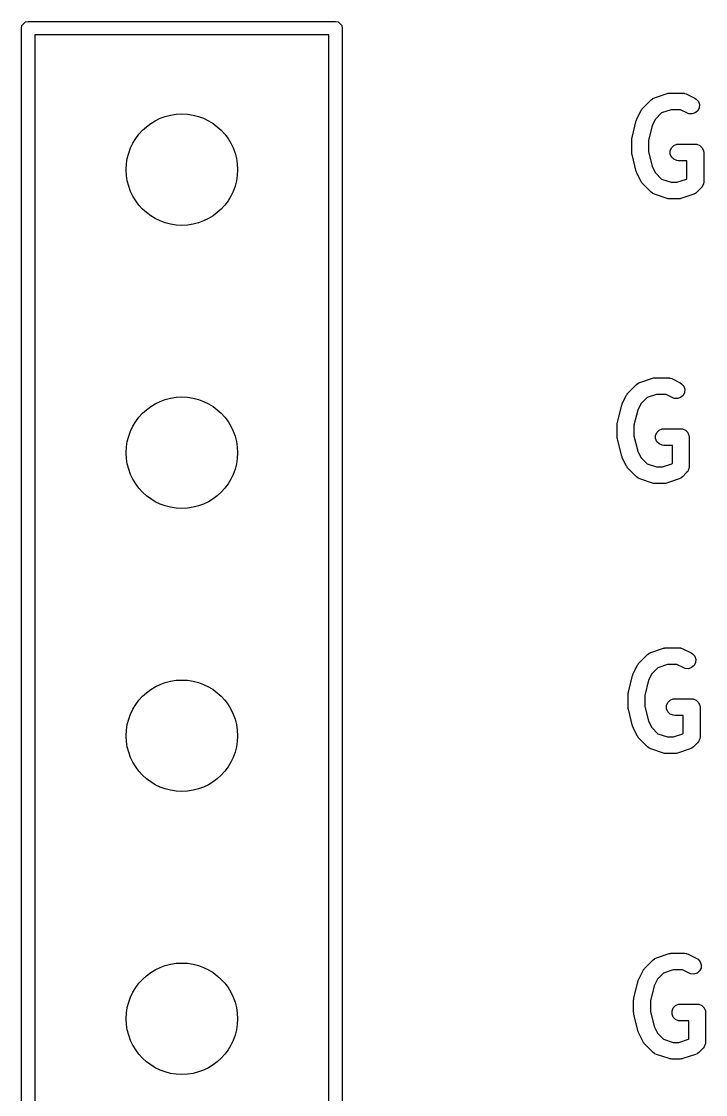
# Model space of a CAD drawing. Extents: x 90.4 to 161.7, y -143.1 to -81.8.
# Drawn here: x 94.41 to 100.55, y -118.62 to -108.99 of the extents above; entities that cross this region are included whole.
import ezdxf

# ---------------------------------------------------------------- set-up
doc = ezdxf.new("R2010")
doc.units = 0
doc.layers.add('BLACK', color=7, linetype='CONTINUOUS')

msp = doc.modelspace()

# ---------------------------------------------------------------- linework, layer by layer
at = {"layer": 'BLACK', "linetype": 'CONTINUOUS'}
for p, q in [((94.4181, -109.028), (94.450572, -108.995528)), ((94.450572, -108.995528), (94.473533, -108.990961)), ((94.473533, -108.990961), (97.233533, -108.990961)), ((97.233533, -108.990961), (97.256494, -108.995528)), ((97.256494, -108.995528), (97.288966, -109.028)), ((94.413533, -109.050961), (94.4181, -109.028)), ((94.413533, -126.940961), (94.413533, -109.050961)), ((97.288966, -109.028), (97.293533, -109.050961)), ((97.293533, -109.050961), (97.293533, -126.940961)), ((94.533533, -109.110961), (94.533533, -126.880961)), ((97.173533, -109.110961), (94.533533, -109.110961)), ((97.173533, -126.880961), (97.173533, -109.110961)), ((100.066311, -109.693693), (100.077676, -109.684365)), ((100.077676, -109.684365), (100.080168, -109.683332)), ((100.080168, -109.683332), (100.082202, -109.681569)), ((100.082202, -109.681569), (100.095627, -109.675575)), ((100.095627, -109.675575), (100.209913, -109.63748)), ((100.209913, -109.63748), (100.217166, -109.63583)), ((100.217166, -109.63583), (100.218998, -109.635072)), ((100.218998, -109.635072), (100.221652, -109.63481)), ((100.221652, -109.63481), (100.22425, -109.63422)), ((100.22425, -109.63422), (100.226224, -109.63436)), ((100.226224, -109.63436), (100.23363, -109.633631)), ((100.23363, -109.633631), (100.347916, -109.633631)), ((100.347916, -109.633631), (100.362548, -109.635072)), ((100.362548, -109.635072), (100.365037, -109.636103)), ((100.365037, -109.636103), (100.367725, -109.636294)), ((100.367725, -109.636294), (100.381457, -109.641549)), ((100.381457, -109.641549), (100.457647, -109.679644)), ((100.457647, -109.679644), (100.47009, -109.687476)), ((99.976072, -109.789375), (99.980036, -109.783075)), ((99.980036, -109.783075), (99.980794, -109.781248)), ((99.980794, -109.781248), (99.982482, -109.779191)), ((99.982482, -109.779191), (99.983904, -109.776932)), ((99.983904, -109.776932), (99.985402, -109.775632)), ((99.985402, -109.775632), (99.990121, -109.769883)), ((99.990121, -109.769883), (100.066311, -109.693693)), ((100.47009, -109.687476), (100.489263, -109.709584)), ((100.496443, -109.766535), (100.483356, -109.79271)), ((100.489263, -109.709584), (100.498517, -109.737345)), ((100.498517, -109.737345), (100.496443, -109.766535)), ((99.932683, -109.879836), (99.932722, -109.879298)), ((99.932722, -109.879298), (99.935046, -109.873222)), ((99.935046, -109.873222), (99.937245, -109.867071)), ((99.937245, -109.867071), (99.937567, -109.866635)), ((99.937567, -109.866635), (99.937977, -109.865566)), ((99.937977, -109.865566), (99.976072, -109.789375)), ((100.104793, -109.867342), (100.075823, -109.925282)), ((100.159857, -109.812278), (100.104793, -109.867342)), ((100.2458, -109.783631), (100.159857, -109.812278)), ((100.330211, -109.783631), (100.2458, -109.783631)), ((100.390565, -109.813808), (100.330211, -109.783631)), ((100.404297, -109.819063), (100.390565, -109.813808)), ((100.433487, -109.821137), (100.404297, -109.819063)), ((100.461248, -109.811883), (100.433487, -109.821137)), ((100.483356, -109.79271), (100.461248, -109.811883)), ((99.894202, -110.033297), (99.932298, -109.880916)), ((99.932298, -109.880916), (99.932683, -109.879836)), ((100.075823, -109.925282), (100.041963, -110.060723)), ((99.891963, -110.051488), (99.892214, -110.048934)), ((99.891963, -110.165774), (99.891963, -110.051488)), ((99.892052, -110.047842), (99.892861, -110.042367)), ((99.892214, -110.048934), (99.892052, -110.047842)), ((99.892861, -110.042367), (99.893404, -110.036856)), ((99.893404, -110.036856), (99.893826, -110.035835)), ((99.893826, -110.035835), (99.894202, -110.033297)), ((100.041963, -110.060723), (100.041963, -110.156538)), ((99.892214, -110.168327), (99.891963, -110.165774)), ((99.892052, -110.16942), (99.892214, -110.168327)), ((100.041963, -110.156538), (100.075823, -110.291978)), ((100.236262, -110.151142), (100.247461, -110.124106)), ((100.236262, -110.180406), (100.236262, -110.151142)), ((100.247461, -110.124106), (100.268153, -110.103414)), ((100.268153, -110.103414), (100.295189, -110.092215)), ((100.295189, -110.092215), (100.309821, -110.090774)), ((100.309821, -110.090774), (100.462202, -110.090774)), ((100.462202, -110.090774), (100.476834, -110.092215)), ((100.476834, -110.092215), (100.50387, -110.103414)), ((100.50387, -110.103414), (100.524562, -110.124106)), ((100.524562, -110.124106), (100.535761, -110.151142)), ((100.535761, -110.151142), (100.537202, -110.165774)), ((100.537202, -110.165774), (100.537202, -110.43244)), ((99.892861, -110.174894), (99.892052, -110.16942)), ((99.893404, -110.180406), (99.892861, -110.174894)), ((99.893826, -110.181426), (99.893404, -110.180406)), ((99.894202, -110.183965), (99.893826, -110.181426)), ((99.932298, -110.336346), (99.894202, -110.183965)), ((100.247461, -110.207442), (100.236262, -110.180406)), ((100.268153, -110.228134), (100.247461, -110.207442)), ((100.295189, -110.239333), (100.268153, -110.228134)), ((100.309821, -110.240774), (100.295189, -110.239333)), ((100.387202, -110.240774), (100.309821, -110.240774)), ((100.387202, -110.401374), (100.387202, -110.240774)), ((99.932683, -110.337425), (99.932298, -110.336346)), ((99.932722, -110.337964), (99.932683, -110.337425)), ((99.935046, -110.344039), (99.932722, -110.337964)), ((99.937245, -110.350191), (99.935046, -110.344039)), ((99.937567, -110.350626), (99.937245, -110.350191)), ((99.937977, -110.351696), (99.937567, -110.350626)), ((99.976072, -110.427886), (99.937977, -110.351696)), ((100.075823, -110.291978), (100.104793, -110.349918)), ((100.104793, -110.349918), (100.159858, -110.404984)), ((99.980035, -110.434182), (99.976072, -110.427886)), ((99.980793, -110.436012), (99.980035, -110.434182)), ((99.982482, -110.43807), (99.980793, -110.436012)), ((99.983904, -110.440329), (99.982482, -110.43807)), ((99.985402, -110.441628), (99.983904, -110.440329)), ((99.990121, -110.447378), (99.985402, -110.441628)), ((100.066311, -110.523569), (99.990121, -110.447378)), ((100.159858, -110.404984), (100.2458, -110.433631)), ((100.2458, -110.433631), (100.297651, -110.433631)), ((100.297651, -110.433631), (100.383592, -110.404984)), ((100.383592, -110.404984), (100.387202, -110.401374)), ((100.535761, -110.447071), (100.524563, -110.474108)), ((100.537202, -110.43244), (100.535761, -110.447071)), ((100.077676, -110.532896), (100.066311, -110.523569)), ((100.080166, -110.533927), (100.077676, -110.532896)), ((100.082202, -110.535693), (100.080166, -110.533927)), ((100.095627, -110.541687), (100.082202, -110.535693)), ((100.209913, -110.579782), (100.095627, -110.541687)), ((100.447823, -110.541687), (100.333538, -110.579782)), ((100.461249, -110.535693), (100.447823, -110.541687)), ((100.463285, -110.533926), (100.461249, -110.535693)), ((100.465774, -110.532896), (100.463285, -110.533926)), ((100.477139, -110.523569), (100.465774, -110.532896)), ((100.515235, -110.485473), (100.477139, -110.523569)), ((100.524563, -110.474108), (100.515235, -110.485473)), ((100.217166, -110.581431), (100.209913, -110.579782)), ((100.218998, -110.58219), (100.217166, -110.581431)), ((100.221652, -110.582451), (100.218998, -110.58219)), ((100.22425, -110.583042), (100.221652, -110.582451)), ((100.226224, -110.582901), (100.22425, -110.583042)), ((100.23363, -110.583631), (100.226224, -110.582901)), ((100.309821, -110.583631), (100.23363, -110.583631)), ((100.317226, -110.582901), (100.309821, -110.583631)), ((100.319201, -110.583042), (100.317226, -110.582901)), ((100.321798, -110.582451), (100.319201, -110.583042)), ((100.324453, -110.58219), (100.321798, -110.582451)), ((100.326284, -110.581431), (100.324453, -110.58219)), ((100.333538, -110.579782), (100.326284, -110.581431)), ((100.078909, -112.192068), (100.086162, -112.190418)), ((100.086162, -112.190418), (100.087994, -112.18966)), ((100.087994, -112.18966), (100.090648, -112.189398)), ((100.090648, -112.189398), (100.093246, -112.188808)), ((100.093246, -112.188808), (100.09522, -112.188948)), ((100.09522, -112.188948), (100.102626, -112.188219)), ((100.102626, -112.188219), (100.216912, -112.188219)), ((100.216912, -112.188219), (100.231544, -112.18966)), ((100.231544, -112.18966), (100.234033, -112.190691)), ((99.859117, -112.324471), (99.935307, -112.248281)), ((99.935307, -112.248281), (99.946672, -112.238953)), ((99.946672, -112.238953), (99.949164, -112.23792)), ((99.949164, -112.23792), (99.951198, -112.236157)), ((99.951198, -112.236157), (99.964623, -112.230163)), ((99.964623, -112.230163), (100.078909, -112.192068)), ((100.234033, -112.190691), (100.236721, -112.190882)), ((100.236721, -112.190882), (100.250453, -112.196137)), ((100.250453, -112.196137), (100.326643, -112.234232)), ((100.326643, -112.234232), (100.339086, -112.242064)), ((100.339086, -112.242064), (100.358259, -112.264172)), ((100.358259, -112.264172), (100.367513, -112.291933)), ((99.806973, -112.420154), (99.845068, -112.343963)), ((99.845068, -112.343963), (99.849032, -112.337663)), ((99.849032, -112.337663), (99.84979, -112.335836)), ((99.84979, -112.335836), (99.851478, -112.333779)), ((99.851478, -112.333779), (99.8529, -112.33152)), ((99.8529, -112.33152), (99.854398, -112.33022)), ((99.854398, -112.33022), (99.859117, -112.324471)), ((100.028853, -112.366866), (99.973789, -112.42193)), ((100.114796, -112.338219), (100.028853, -112.366866)), ((100.199207, -112.338219), (100.114796, -112.338219)), ((100.259561, -112.368396), (100.199207, -112.338219)), ((100.273293, -112.373651), (100.259561, -112.368396)), ((100.302483, -112.375725), (100.273293, -112.373651)), ((100.330244, -112.366471), (100.302483, -112.375725)), ((100.352352, -112.347298), (100.330244, -112.366471)), ((100.365439, -112.321123), (100.352352, -112.347298)), ((100.367513, -112.291933), (100.365439, -112.321123)), ((99.763198, -112.587885), (99.801294, -112.435504)), ((99.801294, -112.435504), (99.801679, -112.434424)), ((99.801679, -112.434424), (99.801718, -112.433886)), ((99.801718, -112.433886), (99.804042, -112.42781)), ((99.804042, -112.42781), (99.806241, -112.421659)), ((99.806241, -112.421659), (99.806563, -112.421223)), ((99.806563, -112.421223), (99.806973, -112.420154)), ((99.973789, -112.42193), (99.944819, -112.47987)), ((99.944819, -112.47987), (99.910959, -112.615311)), ((99.760959, -112.606076), (99.76121, -112.603522)), ((99.760959, -112.720362), (99.760959, -112.606076)), ((99.761048, -112.60243), (99.761857, -112.596955)), ((99.76121, -112.603522), (99.761048, -112.60243)), ((99.761857, -112.596955), (99.7624, -112.591444)), ((99.7624, -112.591444), (99.762822, -112.590423)), ((99.762822, -112.590423), (99.763198, -112.587885)), ((99.910959, -112.615311), (99.910959, -112.711126)), ((100.116457, -112.678694), (100.137149, -112.658002)), ((100.137149, -112.658002), (100.164185, -112.646803)), ((100.164185, -112.646803), (100.178817, -112.645362)), ((100.178817, -112.645362), (100.331198, -112.645362)), ((100.331198, -112.645362), (100.34583, -112.646803)), ((100.34583, -112.646803), (100.372866, -112.658002)), ((100.372866, -112.658002), (100.393558, -112.678694)), ((99.76121, -112.722915), (99.760959, -112.720362)), ((99.761048, -112.724008), (99.76121, -112.722915)), ((99.761857, -112.729482), (99.761048, -112.724008)), ((99.7624, -112.734994), (99.761857, -112.729482)), ((99.762822, -112.736014), (99.7624, -112.734994)), ((99.763198, -112.738553), (99.762822, -112.736014)), ((99.801294, -112.890934), (99.763198, -112.738553)), ((99.910959, -112.711126), (99.944819, -112.846566)), ((100.105258, -112.70573), (100.116457, -112.678694)), ((100.105258, -112.734994), (100.105258, -112.70573)), ((100.116457, -112.76203), (100.105258, -112.734994)), ((100.137149, -112.782722), (100.116457, -112.76203)), ((100.393558, -112.678694), (100.404757, -112.70573)), ((100.404757, -112.70573), (100.406198, -112.720362)), ((100.406198, -112.720362), (100.406198, -112.987028)), ((99.944819, -112.846566), (99.973789, -112.904506)), ((100.164185, -112.793921), (100.137149, -112.782722)), ((100.178817, -112.795362), (100.164185, -112.793921)), ((100.256198, -112.795362), (100.178817, -112.795362)), ((100.256198, -112.955962), (100.256198, -112.795362)), ((99.801679, -112.892013), (99.801294, -112.890934)), ((99.801718, -112.892552), (99.801679, -112.892013)), ((99.804042, -112.898627), (99.801718, -112.892552)), ((99.806241, -112.904779), (99.804042, -112.898627)), ((99.806563, -112.905214), (99.806241, -112.904779)), ((99.806973, -112.906284), (99.806563, -112.905214)), ((99.845068, -112.982474), (99.806973, -112.906284)), ((99.973789, -112.904506), (100.028854, -112.959572)), ((100.028854, -112.959572), (100.114796, -112.988219)), ((100.166647, -112.988219), (100.252588, -112.959572)), ((100.252588, -112.959572), (100.256198, -112.955962)), ((99.849031, -112.98877), (99.845068, -112.982474)), ((99.849789, -112.9906), (99.849031, -112.98877)), ((99.851478, -112.992658), (99.849789, -112.9906)), ((99.8529, -112.994917), (99.851478, -112.992658)), ((99.854398, -112.996216), (99.8529, -112.994917)), ((99.859117, -113.001966), (99.854398, -112.996216)), ((99.935307, -113.078157), (99.859117, -113.001966)), ((100.114796, -112.988219), (100.166647, -112.988219)), ((100.384231, -113.040061), (100.346135, -113.078157)), ((100.393559, -113.028696), (100.384231, -113.040061)), ((100.404757, -113.001659), (100.393559, -113.028696)), ((100.406198, -112.987028), (100.404757, -113.001659)), ((99.946672, -113.087484), (99.935307, -113.078157)), ((99.949162, -113.088515), (99.946672, -113.087484)), ((99.951198, -113.090281), (99.949162, -113.088515)), ((99.964623, -113.096275), (99.951198, -113.090281)), ((100.078909, -113.13437), (99.964623, -113.096275)), ((100.086162, -113.136019), (100.078909, -113.13437)), ((100.087994, -113.136778), (100.086162, -113.136019)), ((100.090648, -113.137039), (100.087994, -113.136778)), ((100.093246, -113.13763), (100.090648, -113.137039)), ((100.09522, -113.137489), (100.093246, -113.13763)), ((100.102626, -113.138219), (100.09522, -113.137489)), ((100.178817, -113.138219), (100.102626, -113.138219)), ((100.186222, -113.137489), (100.178817, -113.138219)), ((100.188197, -113.13763), (100.186222, -113.137489)), ((100.190794, -113.137039), (100.188197, -113.13763)), ((100.193449, -113.136778), (100.190794, -113.137039)), ((100.19528, -113.136019), (100.193449, -113.136778)), ((100.202534, -113.13437), (100.19528, -113.136019)), ((100.316819, -113.096275), (100.202534, -113.13437)), ((100.330245, -113.090281), (100.316819, -113.096275)), ((100.332281, -113.088514), (100.330245, -113.090281)), ((100.33477, -113.087484), (100.332281, -113.088514)), ((100.346135, -113.078157), (100.33477, -113.087484)), ((99.95737, -114.748054), (100.03356, -114.671864)), ((100.03356, -114.671864), (100.044925, -114.662536)), ((100.044925, -114.662536), (100.047417, -114.661503)), ((100.047417, -114.661503), (100.049451, -114.65974)), ((100.049451, -114.65974), (100.062876, -114.653746)), ((100.062876, -114.653746), (100.177162, -114.615651)), ((100.177162, -114.615651), (100.184415, -114.614001)), ((100.184415, -114.614001), (100.186247, -114.613243)), ((100.186247, -114.613243), (100.188901, -114.612981)), ((100.188901, -114.612981), (100.191499, -114.612391)), ((100.191499, -114.612391), (100.193473, -114.612531)), ((100.193473, -114.612531), (100.200879, -114.611802)), ((100.200879, -114.611802), (100.315165, -114.611802)), ((100.315165, -114.611802), (100.329797, -114.613243)), ((100.329797, -114.613243), (100.332286, -114.614274)), ((100.332286, -114.614274), (100.334974, -114.614465)), ((100.334974, -114.614465), (100.348706, -114.61972)), ((100.348706, -114.61972), (100.424896, -114.657815)), ((100.424896, -114.657815), (100.437339, -114.665647)), ((100.437339, -114.665647), (100.456512, -114.687755)), ((100.456512, -114.687755), (100.465766, -114.715516)), ((99.905226, -114.843737), (99.943321, -114.767546)), ((99.943321, -114.767546), (99.947285, -114.761246)), ((99.947285, -114.761246), (99.948043, -114.759419)), ((99.948043, -114.759419), (99.949731, -114.757362)), ((99.949731, -114.757362), (99.951153, -114.755103)), ((99.951153, -114.755103), (99.952651, -114.753803)), ((99.952651, -114.753803), (99.95737, -114.748054)), ((100.127106, -114.790449), (100.072042, -114.845513)), ((100.213049, -114.761802), (100.127106, -114.790449)), ((100.29746, -114.761802), (100.213049, -114.761802)), ((100.357814, -114.791979), (100.29746, -114.761802)), ((100.428497, -114.790054), (100.400736, -114.799308)), ((100.450605, -114.770881), (100.428497, -114.790054)), ((100.463692, -114.744706), (100.450605, -114.770881)), ((100.465766, -114.715516), (100.463692, -114.744706)), ((99.861451, -115.011468), (99.899547, -114.859087)), ((99.899547, -114.859087), (99.899932, -114.858007)), ((99.899932, -114.858007), (99.899971, -114.857469)), ((99.899971, -114.857469), (99.902295, -114.851393)), ((99.902295, -114.851393), (99.904494, -114.845242)), ((99.904494, -114.845242), (99.904816, -114.844806)), ((99.904816, -114.844806), (99.905226, -114.843737)), ((100.072042, -114.845513), (100.043072, -114.903453)), ((100.371546, -114.797234), (100.357814, -114.791979)), ((100.400736, -114.799308), (100.371546, -114.797234)), ((100.043072, -114.903453), (100.009212, -115.038894)), ((99.859212, -115.029659), (99.859463, -115.027105)), ((99.859212, -115.143945), (99.859212, -115.029659)), ((99.859301, -115.026013), (99.86011, -115.020538)), ((99.859463, -115.027105), (99.859301, -115.026013)), ((99.86011, -115.020538), (99.860653, -115.015027)), ((99.860653, -115.015027), (99.861075, -115.014006)), ((99.861075, -115.014006), (99.861451, -115.011468)), ((100.009212, -115.038894), (100.009212, -115.134709)), ((100.235402, -115.081585), (100.262438, -115.070386)), ((100.262438, -115.070386), (100.27707, -115.068945)), ((100.27707, -115.068945), (100.429451, -115.068945)), ((100.429451, -115.068945), (100.444083, -115.070386)), ((100.444083, -115.070386), (100.471119, -115.081585)), ((99.859463, -115.146498), (99.859212, -115.143945)), ((99.859301, -115.147591), (99.859463, -115.146498)), ((99.86011, -115.153065), (99.859301, -115.147591)), ((99.860653, -115.158577), (99.86011, -115.153065)), ((99.861075, -115.159597), (99.860653, -115.158577)), ((99.861451, -115.162136), (99.861075, -115.159597)), ((99.899547, -115.314517), (99.861451, -115.162136)), ((100.009212, -115.134709), (100.043072, -115.270149)), ((100.203511, -115.129313), (100.21471, -115.102277)), ((100.203511, -115.158577), (100.203511, -115.129313)), ((100.21471, -115.185613), (100.203511, -115.158577)), ((100.21471, -115.102277), (100.235402, -115.081585)), ((100.471119, -115.081585), (100.491811, -115.102277)), ((100.491811, -115.102277), (100.50301, -115.129313)), ((100.50301, -115.129313), (100.504451, -115.143945)), ((100.504451, -115.143945), (100.504451, -115.410611)), ((100.043072, -115.270149), (100.072042, -115.328089)), ((100.235402, -115.206305), (100.21471, -115.185613)), ((100.262438, -115.217504), (100.235402, -115.206305)), ((100.27707, -115.218945), (100.262438, -115.217504)), ((100.354451, -115.218945), (100.27707, -115.218945)), ((100.354451, -115.379545), (100.354451, -115.218945)), ((99.899932, -115.315596), (99.899547, -115.314517)), ((99.899971, -115.316135), (99.899932, -115.315596)), ((99.902295, -115.32221), (99.899971, -115.316135)), ((99.904494, -115.328362), (99.902295, -115.32221)), ((99.904816, -115.328797), (99.904494, -115.328362)), ((99.905226, -115.329867), (99.904816, -115.328797)), ((99.943321, -115.406057), (99.905226, -115.329867)), ((100.072042, -115.328089), (100.127107, -115.383155)), ((99.947284, -115.412353), (99.943321, -115.406057)), ((99.948042, -115.414183), (99.947284, -115.412353)), ((99.949731, -115.416241), (99.948042, -115.414183)), ((99.951153, -115.4185), (99.949731, -115.416241)), ((99.952651, -115.419799), (99.951153, -115.4185)), ((99.95737, -115.425549), (99.952651, -115.419799)), ((100.03356, -115.50174), (99.95737, -115.425549)), ((100.127107, -115.383155), (100.213049, -115.411802)), ((100.213049, -115.411802), (100.2649, -115.411802)), ((100.2649, -115.411802), (100.350841, -115.383155)), ((100.350841, -115.383155), (100.354451, -115.379545)), ((100.482484, -115.463644), (100.444388, -115.50174)), ((100.491812, -115.452279), (100.482484, -115.463644)), ((100.501496, -115.428898), (100.491812, -115.452279)), ((100.50301, -115.425243), (100.501496, -115.428898)), ((100.504451, -115.410611), (100.50301, -115.425243)), ((100.044925, -115.511067), (100.03356, -115.50174)), ((100.047415, -115.512098), (100.044925, -115.511067)), ((100.049451, -115.513864), (100.047415, -115.512098)), ((100.062876, -115.519858), (100.049451, -115.513864)), ((100.177162, -115.557953), (100.062876, -115.519858)), ((100.184415, -115.559602), (100.177162, -115.557953)), ((100.186247, -115.560361), (100.184415, -115.559602)), ((100.188901, -115.560622), (100.186247, -115.560361)), ((100.191499, -115.561213), (100.188901, -115.560622)), ((100.193473, -115.561072), (100.191499, -115.561213)), ((100.200879, -115.561802), (100.193473, -115.561072)), ((100.284475, -115.561072), (100.27707, -115.561802)), ((100.28645, -115.561213), (100.284475, -115.561072)), ((100.289047, -115.560622), (100.28645, -115.561213)), ((100.291702, -115.560361), (100.289047, -115.560622)), ((100.293533, -115.559602), (100.291702, -115.560361)), ((100.300787, -115.557953), (100.293533, -115.559602)), ((100.415072, -115.519858), (100.300787, -115.557953)), ((100.428498, -115.513864), (100.415072, -115.519858)), ((100.430534, -115.512097), (100.428498, -115.513864)), ((100.433023, -115.511067), (100.430534, -115.512097)), ((100.444388, -115.50174), (100.433023, -115.511067)), ((100.27707, -115.561802), (100.200879, -115.561802)), ((100.112342, -117.394728), (100.226628, -117.356633)), ((100.226628, -117.356633), (100.233881, -117.354983)), ((100.233881, -117.354983), (100.235713, -117.354225)), ((100.235713, -117.354225), (100.238367, -117.353963)), ((100.238367, -117.353963), (100.240965, -117.353373)), ((100.240965, -117.353373), (100.242939, -117.353513)), ((100.242939, -117.353513), (100.250345, -117.352784)), ((100.250345, -117.352784), (100.364631, -117.352784)), ((100.364631, -117.352784), (100.379263, -117.354225)), ((100.379263, -117.354225), (100.381752, -117.355256)), ((100.381752, -117.355256), (100.38444, -117.355447)), ((100.38444, -117.355447), (100.398172, -117.360702)), ((100.398172, -117.360702), (100.474362, -117.398797)), ((100.006836, -117.489036), (100.083026, -117.412846)), ((100.083026, -117.412846), (100.094391, -117.403518)), ((100.094391, -117.403518), (100.096883, -117.402485)), ((100.096883, -117.402485), (100.098917, -117.400722)), ((100.098917, -117.400722), (100.112342, -117.394728)), ((100.474362, -117.398797), (100.486805, -117.406629)), ((100.486805, -117.406629), (100.505978, -117.428737)), ((100.513158, -117.485688), (100.500071, -117.511863)), ((100.505978, -117.428737), (100.515232, -117.456498)), ((100.515232, -117.456498), (100.513158, -117.485688)), ((99.954692, -117.584719), (99.992787, -117.508528)), ((99.992787, -117.508528), (99.996751, -117.502228)), ((99.996751, -117.502228), (99.997509, -117.500401)), ((99.997509, -117.500401), (99.999197, -117.498344)), ((99.999197, -117.498344), (100.000619, -117.496085)), ((100.000619, -117.496085), (100.002117, -117.494785)), ((100.002117, -117.494785), (100.006836, -117.489036)), ((100.176572, -117.531431), (100.121508, -117.586495)), ((100.262515, -117.502784), (100.176572, -117.531431)), ((100.346926, -117.502784), (100.262515, -117.502784)), ((100.40728, -117.532961), (100.346926, -117.502784)), ((100.421012, -117.538216), (100.40728, -117.532961)), ((100.450202, -117.54029), (100.421012, -117.538216)), ((100.477963, -117.531036), (100.450202, -117.54029)), ((100.500071, -117.511863), (100.477963, -117.531036)), ((99.910917, -117.75245), (99.949013, -117.600069)), ((99.949013, -117.600069), (99.949398, -117.598989)), ((99.949398, -117.598989), (99.949437, -117.598451)), ((99.949437, -117.598451), (99.951761, -117.592375)), ((99.951761, -117.592375), (99.95396, -117.586224)), ((99.95396, -117.586224), (99.954282, -117.585788)), ((99.954282, -117.585788), (99.954692, -117.584719)), ((100.092538, -117.644435), (100.058678, -117.779876)), ((100.121508, -117.586495), (100.092538, -117.644435)), ((99.908678, -117.770641), (99.908929, -117.768087)), ((99.908678, -117.884927), (99.908678, -117.770641)), ((99.908767, -117.766995), (99.909576, -117.76152)), ((99.908929, -117.768087), (99.908767, -117.766995)), ((99.909576, -117.76152), (99.910119, -117.756009)), ((99.910119, -117.756009), (99.910541, -117.754988)), ((99.910541, -117.754988), (99.910917, -117.75245)), ((100.058678, -117.779876), (100.058678, -117.875691)), ((100.252977, -117.870295), (100.264176, -117.843259)), ((100.252977, -117.899559), (100.252977, -117.870295)), ((100.264176, -117.843259), (100.284868, -117.822567)), ((100.284868, -117.822567), (100.311904, -117.811368)), ((100.311904, -117.811368), (100.326536, -117.809927)), ((100.326536, -117.809927), (100.478917, -117.809927)), ((100.478917, -117.809927), (100.493549, -117.811368)), ((100.493549, -117.811368), (100.520585, -117.822567)), ((100.520585, -117.822567), (100.541277, -117.843259)), ((100.541277, -117.843259), (100.552476, -117.870295)), ((100.552476, -117.870295), (100.553917, -117.884927)), ((99.908929, -117.88748), (99.908678, -117.884927)), ((99.908767, -117.888573), (99.908929, -117.88748)), ((99.909576, -117.894047), (99.908767, -117.888573)), ((99.910119, -117.899559), (99.909576, -117.894047)), ((99.910541, -117.900579), (99.910119, -117.899559)), ((99.910917, -117.903118), (99.910541, -117.900579)), ((99.949013, -118.055499), (99.910917, -117.903118)), ((100.058678, -117.875691), (100.092538, -118.011131)), ((100.264176, -117.926595), (100.252977, -117.899559)), ((100.284868, -117.947287), (100.264176, -117.926595)), ((100.311904, -117.958486), (100.284868, -117.947287)), ((100.326536, -117.959927), (100.311904, -117.958486)), ((100.403917, -117.959927), (100.326536, -117.959927)), ((100.403917, -118.120527), (100.403917, -117.959927)), ((100.553917, -117.884927), (100.553917, -118.151593)), ((99.949398, -118.056578), (99.949013, -118.055499)), ((99.949437, -118.057117), (99.949398, -118.056578)), ((99.951761, -118.063192), (99.949437, -118.057117)), ((99.95396, -118.069344), (99.951761, -118.063192)), ((100.092538, -118.011131), (100.121508, -118.069071)), ((99.954282, -118.069779), (99.95396, -118.069344)), ((99.954692, -118.070849), (99.954282, -118.069779)), ((99.992787, -118.147039), (99.954692, -118.070849)), ((99.99675, -118.153335), (99.992787, -118.147039)), ((99.997508, -118.155165), (99.99675, -118.153335)), ((99.999197, -118.157223), (99.997508, -118.155165)), ((100.000619, -118.159482), (99.999197, -118.157223)), ((100.002117, -118.160781), (100.000619, -118.159482)), ((100.006836, -118.166531), (100.002117, -118.160781)), ((100.121508, -118.069071), (100.176573, -118.124137)), ((100.176573, -118.124137), (100.262515, -118.152784)), ((100.262515, -118.152784), (100.314366, -118.152784)), ((100.314366, -118.152784), (100.400307, -118.124137)), ((100.400307, -118.124137), (100.403917, -118.120527)), ((100.553917, -118.151593), (100.552476, -118.166225)), ((100.083026, -118.242722), (100.006836, -118.166531)), ((100.094391, -118.252049), (100.083026, -118.242722)), ((100.096881, -118.25308), (100.094391, -118.252049)), ((100.098917, -118.254846), (100.096881, -118.25308)), ((100.112342, -118.26084), (100.098917, -118.254846)), ((100.477964, -118.254846), (100.464538, -118.26084)), ((100.48, -118.253079), (100.477964, -118.254846)), ((100.482489, -118.252049), (100.48, -118.253079)), ((100.493854, -118.242722), (100.482489, -118.252049)), ((100.53195, -118.204626), (100.493854, -118.242722)), ((100.541278, -118.193261), (100.53195, -118.204626)), ((100.550962, -118.16988), (100.541278, -118.193261)), ((100.552476, -118.166225), (100.550962, -118.16988)), ((100.226628, -118.298935), (100.112342, -118.26084)), ((100.233881, -118.300584), (100.226628, -118.298935)), ((100.235713, -118.301343), (100.233881, -118.300584)), ((100.238367, -118.301604), (100.235713, -118.301343)), ((100.240965, -118.302195), (100.238367, -118.301604)), ((100.242939, -118.302054), (100.240965, -118.302195)), ((100.250345, -118.302784), (100.242939, -118.302054)), ((100.326536, -118.302784), (100.250345, -118.302784)), ((100.333941, -118.302054), (100.326536, -118.302784)), ((100.335916, -118.302195), (100.333941, -118.302054)), ((100.338513, -118.301604), (100.335916, -118.302195)), ((100.341168, -118.301343), (100.338513, -118.301604)), ((100.342999, -118.300584), (100.341168, -118.301343)), ((100.350253, -118.298935), (100.342999, -118.300584)), ((100.464538, -118.26084), (100.350253, -118.298935))]:
    msp.add_line(p, q, dxfattribs=at)
at = {"layer": 'BLACK'}
for centre in [(95.853533, -110.320961), (95.853533, -110.320961), (95.853533, -112.860961), (95.853533, -112.860961), (95.853533, -115.400961), (95.853533, -115.400961), (95.853533, -117.940961), (95.853533, -117.940961)]:
    msp.add_circle(centre, 0.5, dxfattribs=at)

doc.saveas('drawing.dxf')
